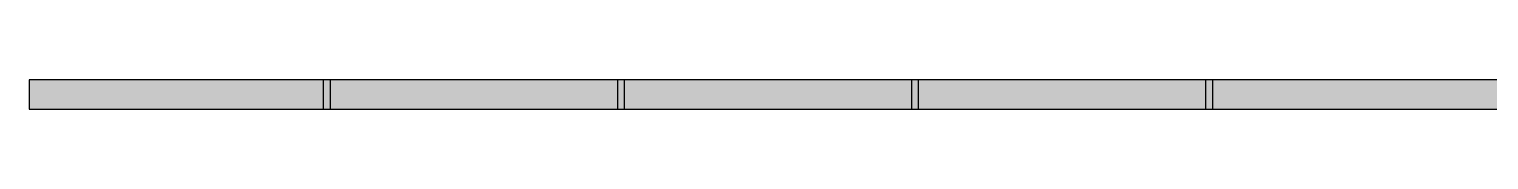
# Model space of a CAD drawing. Header units: centimetres. Extents: x -18.6 to 18.8, y -13 to 11.8.
# Drawn here: x -11.191 to -10.329, y -12.957 to -12.94 of the extents above; entities that cross this region are included whole.
import ezdxf

# ---------------------------------------------------------------- set-up
doc = ezdxf.new("R2010")
doc.units = ezdxf.units.CM
doc.header["$MEASUREMENT"] = 0
doc.layers.add('Layer 1', color=7, linetype='Continuous')

msp = doc.modelspace()

# ---------------------------------------------------------------- hatches: boundary and pattern name
at = {"layer": 'Layer 1', "true_color": 0x373435}
h = msp.add_hatch(color=250, dxfattribs=at)
edge = h.paths.add_edge_path()
edge.add_spline(control_points=[(-11.01326, -12.93991), (-11.01326, -12.93991), (-11.01326, -12.95728), (-11.01326, -12.95728), (-11.01326, -12.95728), (-11.19121, -12.95728), (-11.19121, -12.95728), (-11.19121, -12.95728), (-11.19121, -12.93991), (-11.19121, -12.93991), (-11.19121, -12.93991), (-11.01326, -12.93991), (-11.01326, -12.93991)], knot_values=[0, 0, 0, 0, 0.25, 0.25, 0.25, 0.5, 0.5, 0.5, 0.75, 0.75, 0.75, 1, 1, 1, 1], degree=3, periodic=1)
h = msp.add_hatch(color=250, dxfattribs=at)
edge = h.paths.add_edge_path()
edge.add_spline(control_points=[(-10.83949, -12.93991), (-10.83949, -12.93991), (-10.83949, -12.95728), (-10.83949, -12.95728), (-10.83949, -12.95728), (-11.01744, -12.95728), (-11.01744, -12.95728), (-11.01744, -12.95728), (-11.01744, -12.93991), (-11.01744, -12.93991), (-11.01744, -12.93991), (-10.83949, -12.93991), (-10.83949, -12.93991)], knot_values=[0, 0, 0, 0, 0.25, 0.25, 0.25, 0.5, 0.5, 0.5, 0.75, 0.75, 0.75, 1, 1, 1, 1], degree=3, periodic=1)
h = msp.add_hatch(color=250, dxfattribs=at)
edge = h.paths.add_edge_path()
edge.add_spline(control_points=[(-10.66572, -12.93991), (-10.66572, -12.93991), (-10.66572, -12.95728), (-10.66572, -12.95728), (-10.66572, -12.95728), (-10.84367, -12.95728), (-10.84367, -12.95728), (-10.84367, -12.95728), (-10.84367, -12.93991), (-10.84367, -12.93991), (-10.84367, -12.93991), (-10.66572, -12.93991), (-10.66572, -12.93991)], knot_values=[0, 0, 0, 0, 0.25, 0.25, 0.25, 0.5, 0.5, 0.5, 0.75, 0.75, 0.75, 1, 1, 1, 1], degree=3, periodic=1)
h = msp.add_hatch(color=250, dxfattribs=at)
edge = h.paths.add_edge_path()
edge.add_spline(control_points=[(-10.49196, -12.93991), (-10.49196, -12.93991), (-10.49196, -12.95728), (-10.49196, -12.95728), (-10.49196, -12.95728), (-10.6699, -12.95728), (-10.6699, -12.95728), (-10.6699, -12.95728), (-10.6699, -12.93991), (-10.6699, -12.93991), (-10.6699, -12.93991), (-10.49196, -12.93991), (-10.49196, -12.93991)], knot_values=[0, 0, 0, 0, 0.25, 0.25, 0.25, 0.5, 0.5, 0.5, 0.75, 0.75, 0.75, 1, 1, 1, 1], degree=3, periodic=1)
h = msp.add_hatch(color=250, dxfattribs=at)
edge = h.paths.add_edge_path()
edge.add_spline(control_points=[(-10.31819, -12.93991), (-10.31819, -12.93991), (-10.31819, -12.95728), (-10.31819, -12.95728), (-10.31819, -12.95728), (-10.49613, -12.95728), (-10.49613, -12.95728), (-10.49613, -12.95728), (-10.49613, -12.93991), (-10.49613, -12.93991), (-10.49613, -12.93991), (-10.31819, -12.93991), (-10.31819, -12.93991)], knot_values=[0, 0, 0, 0, 0.25, 0.25, 0.25, 0.5, 0.5, 0.5, 0.75, 0.75, 0.75, 1, 1, 1, 1], degree=3, periodic=1)

# ---------------------------------------------------------------- linework, layer by layer
at = {"layer": 'Layer 1', "color": 250}
for points in [[(-11.01326, -12.93991), (-11.01326, -12.93991), (-11.01326, -12.95728), (-11.01326, -12.95728), (-11.01326, -12.95728), (-11.19121, -12.95728), (-11.19121, -12.95728), (-11.19121, -12.95728), (-11.19121, -12.93991), (-11.19121, -12.93991), (-11.19121, -12.93991), (-11.01326, -12.93991), (-11.01326, -12.93991)], [(-10.83949, -12.93991), (-10.83949, -12.93991), (-10.83949, -12.95728), (-10.83949, -12.95728), (-10.83949, -12.95728), (-11.01744, -12.95728), (-11.01744, -12.95728), (-11.01744, -12.95728), (-11.01744, -12.93991), (-11.01744, -12.93991), (-11.01744, -12.93991), (-10.83949, -12.93991), (-10.83949, -12.93991)], [(-10.66572, -12.93991), (-10.66572, -12.93991), (-10.66572, -12.95728), (-10.66572, -12.95728), (-10.66572, -12.95728), (-10.84367, -12.95728), (-10.84367, -12.95728), (-10.84367, -12.95728), (-10.84367, -12.93991), (-10.84367, -12.93991), (-10.84367, -12.93991), (-10.66572, -12.93991), (-10.66572, -12.93991)], [(-10.49196, -12.93991), (-10.49196, -12.93991), (-10.49196, -12.95728), (-10.49196, -12.95728), (-10.49196, -12.95728), (-10.6699, -12.95728), (-10.6699, -12.95728), (-10.6699, -12.95728), (-10.6699, -12.93991), (-10.6699, -12.93991), (-10.6699, -12.93991), (-10.49196, -12.93991), (-10.49196, -12.93991)], [(-10.31819, -12.93991), (-10.31819, -12.93991), (-10.31819, -12.95728), (-10.31819, -12.95728), (-10.31819, -12.95728), (-10.49613, -12.95728), (-10.49613, -12.95728), (-10.49613, -12.95728), (-10.49613, -12.93991), (-10.49613, -12.93991), (-10.49613, -12.93991), (-10.31819, -12.93991), (-10.31819, -12.93991)]]:
    msp.add_open_spline(points, degree=3, knots=[0, 0, 0, 0, 0.25, 0.25, 0.25, 0.5, 0.5, 0.5, 0.75, 0.75, 0.75, 1, 1, 1, 1], dxfattribs=at)

doc.saveas('drawing.dxf')
